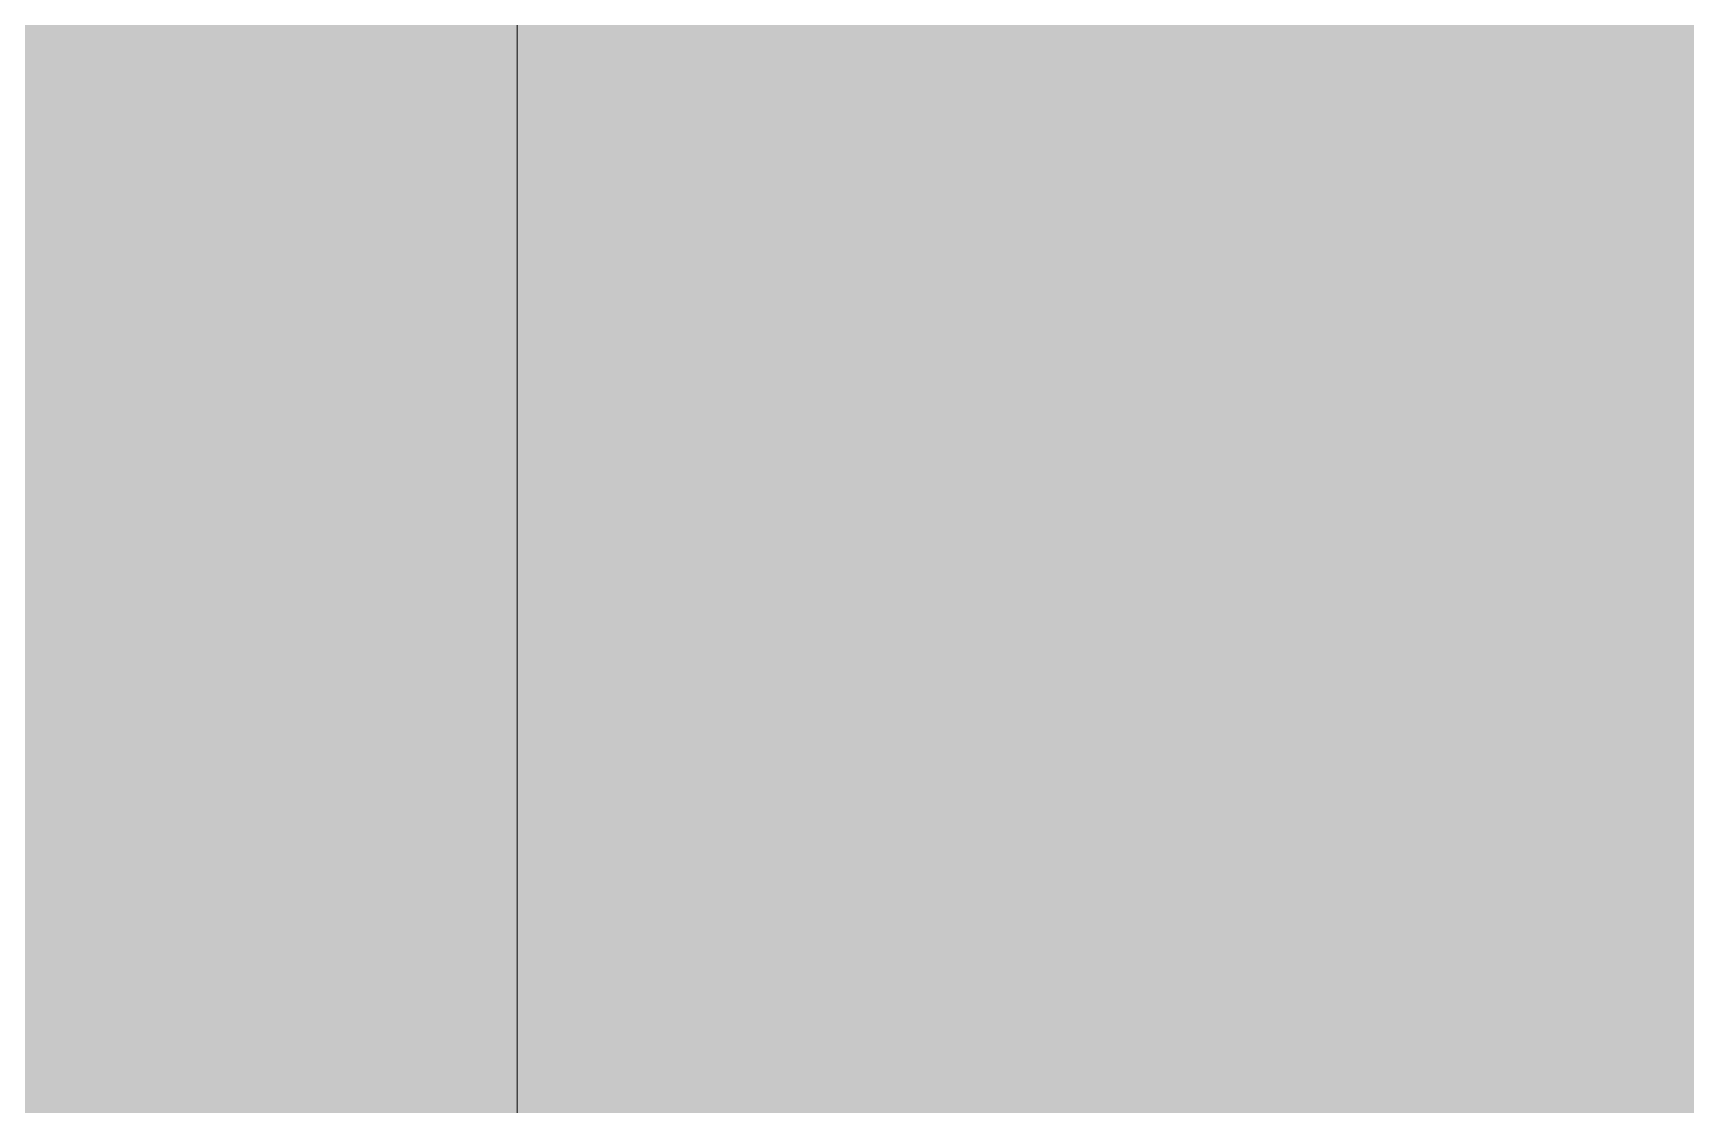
# Model space of a CAD drawing. Header units: inches. Extents: x 224 to 2249, y -2447 to -36.
# Drawn here: x 292.35495 to 292.36054, y -2398.39751 to -2398.39388 of the extents above; entities that cross this region are included whole.
import ezdxf

# ---------------------------------------------------------------- set-up
doc = ezdxf.new("R2010")
doc.units = ezdxf.units.IN
doc.header["$MEASUREMENT"] = 0
doc.layers.add('A-WALL', color=113, linetype='Continuous', lineweight=13)
doc.layers.add('A-WALL-PATT', color=111, linetype='Continuous', lineweight=13)

# ---------------------------------------------------------------- blocks, each defined once
blk = doc.blocks.new('Walls 142 - Walls 142-5618773-Level 4 REFLECTED CEILING')
at = {"layer": 'A-WALL', "lineweight": 9}
blk.add_hatch(color=7, dxfattribs=at).paths.add_polyline_path([(292.3565853, -2426.8905001), (310.1065853, -2426.8905001), (310.1065853, -2398.3905001), (292.3565853, -2398.3905001), (292.3565853, -2402.8905001)], flags=0)
at = {"layer": 'A-WALL', "color": 8, "lineweight": 20}
blk.add_line((292.3565853, -2426.8905001), (292.3565853, -2398.3905001), dxfattribs=at)

msp = doc.modelspace()

# ---------------------------------------------------------------- hatches: boundary and pattern name
at = {"layer": 'A-WALL-PATT', "lineweight": 9}
msp.add_hatch(color=7, dxfattribs=at).paths.add_polyline_path([(292.3565853, -2426.8905001), (292.3565853, -1944.8905001), (287.3565853, -1944.8905001), (287.3565853, -2424.8905001)], flags=0)

# ---------------------------------------------------------------- linework, layer by layer
at = {"layer": 'A-WALL', "color": 55}
msp.add_line((292.3565853, -1944.8905001), (292.3565853, -2431.8905001), dxfattribs=at)

# ---------------------------------------------------------------- block references
at = {"layer": 'A-WALL', "lineweight": 9}
msp.add_blockref('Walls 142 - Walls 142-5618773-Level 4 REFLECTED CEILING', (0, 0), dxfattribs=at)

doc.saveas('drawing.dxf')
